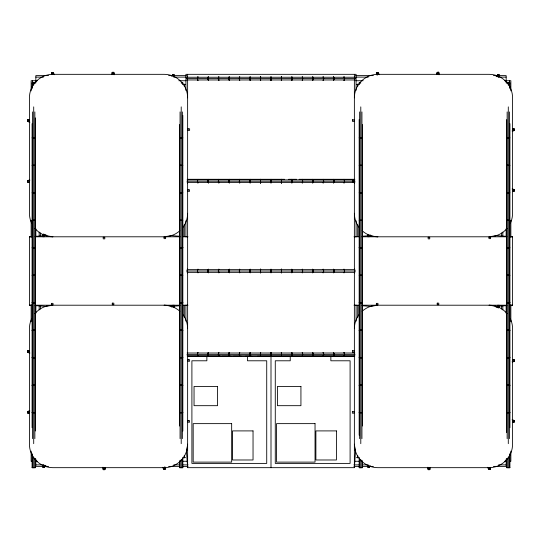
<?xml version="1.0" encoding="UTF-8"?>
<svg xmlns="http://www.w3.org/2000/svg" width="542" height="542" viewBox="0 0 542 542"><rect width="100%" height="100%" fill="white"/><g stroke="black" fill="none" stroke-linecap="round" stroke-linejoin="round"><path stroke-width="0.81" d="M260.736 79.959L260.58 80.528L260.58 76.679L260.736 77.242M260.634 182.573L260.58 183.135L260.58 179.287L260.58 183.135L260.736 182.573M260.736 272.362L260.58 272.924L260.58 269.076L260.736 269.638M260.634 353.011L260.58 352.449L260.58 356.297L260.58 352.449L260.736 353.011M270.925 78.604L271 76.679L271 80.528L270.925 78.604L260.506 78.604M270.925 181.211L271 179.287L271 183.135L270.925 181.211L260.506 181.211M270.925 271L271 269.076L271 272.924L270.925 271L260.506 271M270.925 354.373L271 352.449L271 356.297L270.925 354.373L260.506 354.373M281.264 79.959L281.42 80.528L281.42 76.679L281.264 77.242M281.366 182.573L281.42 183.135L281.42 179.287L281.42 183.135L281.264 182.573M281.264 272.362L281.42 272.924L281.42 269.076L281.264 269.638M281.366 353.011L281.42 352.449L281.42 356.297L281.42 352.449L281.264 353.011M249.937 78.604L250.16 76.679L249.801 78.604L250.16 80.528L249.937 78.604L260.356 78.604L260.58 76.679L260.634 77.242M249.937 181.211L250.16 179.287L249.801 181.211L250.16 183.135L249.937 181.211L260.356 181.211M249.937 271L250.16 269.076L249.801 271L250.16 272.924L249.937 271L260.356 271L260.58 272.924L260.634 272.362M249.937 354.373L250.16 352.449L249.801 354.373L250.16 356.297L249.937 354.373L260.356 354.373M260.356 271L260.58 269.076L260.634 269.638M281.366 79.959L281.42 80.528L281.42 76.679L281.366 77.242M281.366 272.362L281.42 272.924L281.42 269.076L281.366 269.638M292.063 78.604L291.84 80.528L292.199 78.604L291.84 76.679L292.063 78.604L281.644 78.604M292.063 181.211L291.84 183.135L292.199 181.211L291.84 179.287L292.063 181.211L281.644 181.211M292.063 271L291.84 272.924L292.199 271L291.84 269.076L292.063 271L281.644 271M292.063 354.373L291.84 356.297L292.199 354.373L291.84 352.449L292.063 354.373L281.644 354.373M111.848 74.654L112.289 72.594M114.071 74.776L113.84 72.255L112.269 72.255L111.943 73.041L113.054 74.159L113.84 73.834L113.861 72.682M103.197 469.318L103.217 468.166L104.003 467.841L105.121 468.959L104.789 469.745L103.217 469.745L102.987 467.224M103.976 469.535L105.114 469.013L105.209 467.346M436.791 74.654L436.886 72.98L438.024 72.465M439.013 74.776L438.783 72.255L437.997 71.93L436.879 73.041L437.997 74.159L438.783 73.834L438.803 72.682M428.139 469.318L428.16 468.166L428.946 467.841L430.057 468.959L429.731 469.745L428.16 469.745L427.929 467.224M429.711 469.406L430.152 467.346M187.241 446.581L186.475 451.425L187.627 467.671L354.373 467.671L355.525 451.425L354.759 446.581M239.374 78.604L239.733 76.679L239.259 78.604L239.733 80.528L239.374 78.604L249.801 78.604M239.374 181.211L239.733 179.287L239.259 181.211L239.733 183.135L239.374 181.211L249.801 181.211M239.374 271L239.733 269.076L239.259 271L239.733 272.924L239.374 271L249.801 271M239.374 354.373L239.733 352.449L239.259 354.373L239.733 356.297L239.374 354.373L249.801 354.373M302.626 78.604L302.267 80.528L302.741 78.604L302.267 76.679L302.626 78.604L292.199 78.604M302.626 181.211L302.267 183.135L302.741 181.211L302.267 179.287L302.626 181.211L292.199 181.211M302.626 271L302.267 272.924L302.741 271L302.267 269.076L302.626 271L292.199 271M302.626 354.373L302.267 356.297L302.741 354.373L302.267 352.449L302.626 354.373L292.199 354.373M260.634 79.959L260.58 80.528L260.356 78.604M51.775 74.003L51.375 73.414L52.669 72.526L54.024 74.505M162.966 467.394L164.389 469.474L163.989 468.884M165.689 468.586L164.809 466.723M376.311 73.414L377.191 75.277M378.011 73.116L377.611 72.526L379.034 74.606M490.225 467.997L490.625 468.586L489.331 469.474L487.976 467.495M187.627 80.528L186.915 78.604L187.627 76.679M187.627 272.924L186.915 271L187.627 269.076M354.373 80.528L355.085 78.604L354.373 76.679M354.373 272.924L355.085 271L354.373 269.076M29.356 122.268L27.581 121.144L28.211 119.701L28.929 120.012M29.356 353.147L27.581 352.022L28.211 350.579L28.929 350.891M512.644 188.853L514.419 189.978L513.789 191.421L513.071 191.109M512.644 419.732L514.419 420.856L513.789 422.299L513.071 421.988M29.417 179.958L27.588 180.892L28.069 182.39L28.834 182.146M29.417 410.843L27.588 411.771L28.069 413.268L28.834 413.024M513.166 128.976L513.931 128.732L514.412 130.229L512.583 131.157M513.166 359.854L513.931 359.61L514.412 361.108L512.583 362.042M43.184 236.319L42.628 235.242L43.678 233.941M171.651 75.778L173.176 74.417L171.685 76.253M42.662 235.716L43.712 234.415M44.851 234.259L43.8 235.56L42.628 235.242M44.322 236.163L45.372 234.862M44.884 235.987L45.934 234.693M43.184 467.197L42.628 466.12L43.678 464.819M42.662 466.594L43.712 465.293M171.685 307.138L172.735 305.837L173.955 306.826L174.395 306.284M44.851 465.138L43.8 466.438L42.628 466.12M45.372 465.747L43.888 467.583M44.356 467.516L45.934 465.571M496.066 76.429L498.112 74.417M496.628 76.253L497.644 74.484M497.149 76.862L498.2 75.562L499.372 75.88L498.816 74.803M370.315 234.862L369.265 236.163L368.045 235.174L367.605 235.716M498.288 76.707L499.338 75.406M498.322 77.181L499.372 75.88M496.066 307.307L497.116 306.013M496.628 307.138L497.678 305.837M497.149 307.741L498.2 306.44L499.372 306.758L498.816 305.681M370.315 465.747L368.824 467.583L370.349 466.222M498.288 307.585L499.338 306.284M498.322 308.059L499.372 306.758M114.166 73.102L113.021 73.624L111.943 72.98M439.101 73.102L437.963 73.624L436.886 72.98M102.899 468.898L104.037 468.376L105.114 469.013M427.834 468.898L428.979 468.376L430.057 469.013M187.627 352.449L187.119 353.011L260.417 353.011M354.373 183.135L354.881 182.573L281.583 182.573M29.905 180.147L27.872 180.459M512.095 130.974L514.128 130.663M29.905 411.026L27.872 411.337M512.095 361.853L514.128 361.541M27.811 121.598L28.299 121.455M513.701 189.666L514.189 189.524M27.811 352.476L28.299 352.334M513.701 420.545L514.189 420.402M32.08 82.879L35.332 82.879L32.08 82.879L32.08 88.705M182.837 84.545L182.837 82.879L181.211 83.034M359.163 84.545L359.163 82.879L360.789 82.723M509.92 82.879L506.668 82.879L509.92 82.879L509.92 88.705M32.08 453.518L32.08 467.671L35.332 467.671L35.332 458.512M32.08 467.671L35.332 467.671M179.592 461.012L179.592 467.671L182.837 467.671L182.837 457.678M179.592 467.671L182.837 467.671M359.163 457.678L359.163 467.671L362.408 467.671L362.408 461.012M359.163 467.671L362.408 467.671M506.668 458.512L506.668 467.671L509.92 467.671L509.92 453.518M506.668 467.671L509.92 467.671M164.917 236.671L171.38 235.648L179.504 236.217M52.14 305.329L45.684 306.352L35.122 305.607M489.86 236.671L496.316 235.648L506.878 236.393M377.083 305.329L370.62 306.352L362.496 305.783M31.87 305.376L29.431 305.207L29.431 236.793L31.87 236.624M35.122 236.393L45.684 235.648L52.947 236.793A23.516 23.516 0 0 1 34.925 228.385M354.373 236.793L359.244 236.447M362.496 236.217L367.374 235.872M368.994 235.763L377.889 236.793A23.516 23.516 0 0 1 362.158 230.763M173.006 306.237L164.111 305.207A23.516 23.516 0 0 1 179.842 311.237M174.626 306.128L179.504 305.783M182.756 305.553L187.627 305.207M506.878 305.607L496.316 306.352L489.053 305.207A23.516 23.516 0 0 1 507.075 313.615M510.13 305.376L512.569 305.207L512.569 236.793L510.13 236.624M48.536 75.609L35.847 75.609L35.847 82.912M168.65 75.609L172.878 75.609M174.571 75.609L186.414 75.609M355.586 75.609L373.35 75.609M493.464 75.609L506.153 75.609L506.153 82.912M35.847 77.113L43.462 77.113M173.725 77.113L186.414 77.113M355.586 77.113L368.275 77.113M498.538 77.113L506.153 77.113M187.119 77.242L260.417 77.242M260.526 77.242L270.946 77.242M271.054 77.242L281.474 77.242M281.583 77.242L354.881 77.242M186.915 78.604L239.259 78.604M271.075 78.604L281.494 78.604M302.741 78.604L355.085 78.604M187.119 79.959L260.417 79.959M260.526 79.959L270.946 79.959M271.054 79.959L281.474 79.959M281.583 79.959L354.881 79.959M37.54 80.738L31.145 80.738L31.145 90.887M178.799 80.738L186.414 80.738M355.586 80.738L363.201 80.738M504.46 80.738L510.855 80.738L510.855 90.887M183.027 84.369L185.567 84.369M356.433 84.369L358.973 84.369M284.631 179.287L187.627 179.287L187.119 179.856L260.417 179.856M288.635 179.287L296.65 179.287M299.055 179.287L354.373 179.287L354.881 179.856L281.583 179.856M260.526 179.856L270.946 179.856M271.054 179.856L281.474 179.856M186.915 181.211L239.259 181.211M271.075 181.211L281.494 181.211M302.741 181.211L355.085 181.211M260.417 182.573L187.119 182.573L187.627 183.135M260.526 182.573L270.946 182.573M271.054 182.573L281.474 182.573M29.431 236.793L31.951 236.793M35.311 236.793L164.111 236.793A23.516 23.516 0 0 0 179.842 230.763M164.951 236.793L180.066 236.793M182.586 236.793L187.972 236.793M354.028 236.793L359.414 236.793M361.934 236.793L489.053 236.793A23.516 23.516 0 0 0 507.075 228.385M489.893 236.793L506.689 236.793M510.049 236.793L512.569 236.793M187.119 269.638L260.417 269.638M260.526 269.638L270.946 269.638M271.054 269.638L281.474 269.638M281.583 269.638L354.881 269.638M186.915 271L239.259 271M271.075 271L281.494 271M302.741 271L355.085 271M187.119 272.362L260.417 272.362M260.526 272.362L270.946 272.362M271.054 272.362L281.474 272.362M281.583 272.362L354.881 272.362M29.431 305.207L31.951 305.207M35.311 305.207L52.107 305.207M180.066 305.207L52.947 305.207A23.516 23.516 0 0 0 34.925 313.615M182.586 305.207L187.972 305.207M354.028 305.207L359.414 305.207M361.934 305.207L377.049 305.207M506.689 305.207L377.889 305.207A23.516 23.516 0 0 0 362.158 311.237M510.049 305.207L512.569 305.207M260.526 353.011L270.946 353.011M271.054 353.011L281.474 353.011M281.583 353.011L354.881 353.011L354.373 352.449M186.915 354.373L239.259 354.373M271.075 354.373L281.494 354.373M302.741 354.373L355.085 354.373M260.417 355.735L187.119 355.735L187.627 356.297L220.492 356.297M260.526 355.735L270.946 355.735M271.054 355.735L281.474 355.735M281.583 355.735L354.881 355.735L354.373 356.297L257.369 356.297M222.098 356.297L230.919 356.297M233.324 356.297L241.339 356.297M245.35 356.297L251.759 356.297M187.288 356.514L354.712 356.514M183.027 457.631L185.567 457.631M356.433 457.631L358.973 457.631M32.52 461.262L31.145 461.262L31.145 451.113M35.847 461.262L37.54 461.262M182.18 461.262L187.261 461.262M354.739 461.262L359.82 461.262M504.46 461.262L506.153 461.262M509.48 461.262L510.855 461.262L510.855 451.113M35.847 464.887L43.462 464.887M173.725 464.887L179.646 464.887M182.18 464.887L188.101 464.887M353.899 464.887L359.82 464.887M362.354 464.887L368.275 464.887M498.538 464.887L506.153 464.887M48.536 466.391L35.847 466.391L35.847 459.088M168.65 466.391L179.646 466.391M182.18 466.391L188.101 466.391M353.899 466.391L359.82 466.391M362.354 466.391L367.429 466.391M369.122 466.391L373.35 466.391M493.464 466.391L506.153 466.391L506.153 459.088M360.789 83.034L359.163 82.879M181.211 82.723L182.837 82.879M182.756 236.447L187.627 236.793M354.373 305.207L359.244 305.553M512.102 188.968L514.419 189.978M27.581 121.144L29.898 122.153M512.102 419.847L514.419 420.856M27.581 352.022L29.898 353.032M378.079 72.642L379.502 74.715M487.441 467.285L488.857 469.358M53.143 72.642L54.559 74.715M162.498 467.285L163.921 469.358M369.298 467.516L368.045 466.052L367.605 466.594M174.395 75.406L174.429 75.88L173.257 75.562L172.702 74.484M510.855 220.262L510.855 237.172M510.855 304.828L510.855 321.738M509.92 123.691L509.92 427.699M509.48 80.738L509.439 87.763M509.439 111.923L509.439 438.627M509.439 454.46L509.439 467.787M508.294 82.723L508.294 85.216M508.294 106.876L508.294 443.674M508.294 457.001L508.294 467.834M507.143 111.923L507.143 438.627M507.143 458.627L507.143 467.787M506.668 119.525L506.668 432.692M506.153 228.717L506.153 236.332M506.153 305.668L506.153 313.283M502.827 232.105L502.827 236.332M502.827 305.668L502.827 309.895M501.452 232.945L501.452 236.332M501.452 305.668L501.452 309.055M362.408 124.525L362.408 426.032M361.934 111.923L361.934 438.627M361.934 460.287L361.934 467.787M360.789 106.876L360.789 443.674M360.789 459.501L360.789 467.834M359.637 111.923L359.637 438.627M359.637 458.627L359.637 467.787M359.163 119.525L359.163 435.192M359.075 227.03L359.075 236.332M359.075 305.668L359.075 314.97M357.7 84.118L357.7 86.659M357.7 224.49L357.7 236.332M357.7 305.668L357.7 317.51M357.7 455.341L357.7 457.882M356.08 90.406L356.08 74.329L185.92 74.329L185.92 90.406M356.08 220.716L356.08 236.793M356.08 305.207L356.08 321.182M354.373 74.329L354.373 77.174M354.373 80.236L354.373 269.489M354.373 272.023L354.373 467.671M330.857 356.514L330.857 360.789L350.098 360.789L350.098 463.396L275.275 463.396L275.275 360.789L290.241 360.789L290.241 356.514M271 356.514L271 467.671M247.484 356.514L247.484 360.789L266.725 360.789L266.725 463.396L191.902 463.396L191.902 360.789L206.868 360.789L206.868 356.514M187.627 74.329L187.627 77.174M187.627 80.236L187.627 269.489M187.627 272.023L187.627 467.671M185.92 220.716L185.92 236.793M185.92 305.207L185.92 321.182M184.3 84.118L184.3 86.659M184.3 224.49L184.3 236.332M184.3 305.668L184.3 317.51M184.3 455.341L184.3 457.882M182.925 227.03L182.925 236.332M182.925 305.668L182.925 314.97M182.837 115.358L182.837 431.026M182.363 111.923L182.363 438.627M182.363 458.627L182.363 467.787M181.211 106.876L181.211 443.674M181.211 459.501L181.211 467.834M180.066 111.923L180.066 438.627M180.066 460.287L180.066 467.787M179.592 124.525L179.592 426.032M40.548 232.945L40.548 236.332M40.548 305.668L40.548 309.055M39.173 232.105L39.173 236.332M39.173 305.668L39.173 309.895M35.847 228.717L35.847 236.332M35.847 305.668L35.847 313.283M35.332 117.858L35.332 431.026M34.857 111.923L34.857 438.627M34.857 458.627L34.857 467.787M33.706 82.723L33.706 85.216M33.706 106.876L33.706 443.674M33.706 457.001L33.706 467.834M32.52 80.738L32.561 87.763M32.561 111.923L32.561 438.627M32.561 454.46L32.561 467.787M32.08 123.691L32.08 427.699M31.145 220.262L31.145 237.172M31.145 304.828L31.145 321.738M354.373 97.838A23.516 23.516 0 0 1 377.889 74.329L489.053 74.329A23.516 23.516 0 0 1 512.569 97.838L512.569 213.277A23.516 23.516 0 0 1 510.191 223.589M358.865 227.105A23.516 23.516 0 0 1 354.373 213.277M187.627 97.838A23.516 23.516 0 0 0 164.111 74.329L52.947 74.329A23.516 23.516 0 0 0 29.431 97.838L29.431 213.277A23.516 23.516 0 0 0 31.809 223.589M187.627 213.277A23.516 23.516 0 0 1 183.135 227.105M354.373 328.723A23.516 23.516 0 0 1 358.865 314.895M510.191 318.411A23.516 23.516 0 0 1 512.569 328.723L512.569 444.162A23.516 23.516 0 0 1 489.053 467.671L377.889 467.671A23.516 23.516 0 0 1 354.373 444.162M31.809 318.411A23.516 23.516 0 0 0 29.431 328.723L29.431 444.162A23.516 23.516 0 0 0 52.947 467.671L164.111 467.671A23.516 23.516 0 0 0 187.627 444.162M183.135 314.895A23.516 23.516 0 0 1 187.627 328.723M228.975 77.242L229.313 80.528L228.744 78.604L229.313 76.679L228.975 77.242M228.975 179.856L229.313 183.135L228.744 181.211L229.313 179.287L228.975 179.856M228.975 269.638L229.313 272.924L228.744 271L229.313 269.076L228.975 269.638M228.975 353.011L229.313 356.297L228.744 354.373L229.313 352.449L228.975 353.011M313.161 78.604L312.687 80.528L313.256 78.604L312.687 76.679L313.161 78.604M313.161 181.211L312.687 183.135L313.256 181.211L312.687 179.287L313.161 181.211M313.161 271L312.687 272.924L313.256 271L312.687 269.076L313.161 271M313.161 354.373L312.687 356.297L313.256 354.373L312.687 352.449L313.161 354.373M218.487 77.242L218.893 80.528L218.25 78.604L218.893 76.679L218.487 77.242M218.487 179.856L218.893 183.135L218.25 181.211L218.893 179.287L218.487 179.856M218.487 269.638L218.893 272.924L218.25 271L218.893 269.076L218.487 269.638M218.487 353.011L218.893 356.297L218.25 354.373L218.893 352.449L218.487 353.011M323.682 78.604L323.107 80.528L323.75 78.604L323.107 76.679L323.682 78.604M323.682 181.211L323.107 183.135L323.75 181.211L323.107 179.287L323.682 181.211M323.682 271L323.107 272.924L323.75 271L323.107 269.076L323.682 271M323.682 354.373L323.107 356.297L323.75 354.373L323.107 352.449L323.682 354.373M208.013 77.242L207.83 78.604L208.474 80.528L207.782 78.604L208.474 76.679L207.979 77.242M208.013 179.856L207.83 181.211L208.474 183.135L207.782 181.211L208.474 179.287L207.979 179.856M208.013 269.638L207.83 271L208.474 272.924L207.782 271L208.474 269.076L207.979 269.638M208.013 353.011L207.83 354.373L208.474 356.297L207.782 354.373L208.474 352.449L207.979 353.011M334.17 78.604L333.526 80.528L334.218 78.604L333.526 76.679L334.17 78.604M334.17 181.211L333.526 183.135L334.218 181.211L333.526 179.287L334.17 181.211M334.17 271L333.526 272.924L334.218 271L333.526 269.076L334.17 271M334.17 354.373L333.526 356.297L334.218 354.373L333.526 352.449L334.17 354.373M197.559 77.242L197.545 79.959L198.047 80.528L197.356 78.604L198.047 76.679L197.545 77.242M197.559 179.856L197.545 182.573L198.047 183.135L197.356 181.211L198.047 179.287L197.545 179.856M197.559 269.638L197.545 272.362L198.047 272.924L197.356 271L198.047 269.076L197.545 269.638M197.559 353.011L197.545 355.735L198.047 356.297L197.356 354.373L198.047 352.449L197.545 353.011M344.644 78.604L343.953 80.528L344.665 78.604L343.953 76.679L344.644 78.604M344.644 181.211L343.953 183.135L344.665 181.211L343.953 179.287L344.644 181.211M344.644 271L343.953 272.924L344.665 271L343.953 269.076L344.644 271M344.644 354.373L343.953 356.297L344.665 354.373L343.953 352.449L344.644 354.373M27.473 119.789L27.473 121.361L29.044 121.361L29.044 119.789L27.473 119.789M51.436 72.479L51.436 74.051L53.008 74.051L53.008 72.479L51.436 72.479M27.425 180.737L27.425 182.308L28.997 182.308L28.997 180.737L27.425 180.737M42.71 235.153L42.71 236.725L44.281 236.725L44.281 235.153L42.71 235.153M27.473 350.667L27.473 352.239L29.044 352.239L29.044 350.667L27.473 350.667M51.436 303.357L51.436 304.929L53.008 304.929L53.008 303.357L51.436 303.357M27.425 411.615L27.425 413.187L28.997 413.187L28.997 411.615L27.425 411.615M103.217 237.288L103.217 238.859L104.789 238.859L104.789 237.288L103.217 237.288M172.776 74.396L172.776 75.968L174.355 75.968L174.355 74.396L172.776 74.396M42.71 466.032L42.71 467.604L44.281 467.604L44.281 466.032L42.71 466.032M112.269 303.141L112.269 304.712L113.84 304.712L113.84 303.141L112.269 303.141M188.06 128.813L188.06 130.385L189.632 130.385L189.632 128.813L188.06 128.813M164.05 237.071L164.05 238.643L165.622 238.643L165.622 237.071L164.05 237.071M188.02 189.761L188.02 191.333L189.592 191.333L189.592 189.761L188.02 189.761M172.776 305.275L172.776 306.847L174.355 306.847L174.355 305.275L172.776 305.275M188.06 359.692L188.06 361.263L189.632 361.263L189.632 359.692L188.06 359.692M164.05 467.949L164.05 469.521L165.622 469.521L165.622 467.949L164.05 467.949M188.02 420.639L188.02 422.211L189.592 422.211L189.592 420.639L188.02 420.639M352.408 119.789L352.408 121.361L353.98 121.361L353.98 119.789L352.408 119.789M376.378 72.479L376.378 74.051L377.95 74.051L377.95 72.479L376.378 72.479M352.368 180.737L352.368 182.308L353.94 182.308L353.94 180.737L352.368 180.737M367.645 235.153L367.645 236.725L369.224 236.725L369.224 235.153L367.645 235.153M352.408 350.667L352.408 352.239L353.98 352.239L353.98 350.667L352.408 350.667M376.378 303.357L376.378 304.929L377.95 304.929L377.95 303.357L376.378 303.357M352.368 411.615L352.368 413.187L353.94 413.187L353.94 411.615L352.368 411.615M428.16 237.288L428.16 238.859L429.731 238.859L429.731 237.288L428.16 237.288M497.719 74.396L497.719 75.968L499.29 75.968L499.29 74.396L497.719 74.396M367.645 466.032L367.645 467.604L369.224 467.604L369.224 466.032L367.645 466.032M437.211 303.141L437.211 304.712L438.783 304.712L438.783 303.141L437.211 303.141M513.003 128.813L513.003 130.385L514.575 130.385L514.575 128.813L513.003 128.813M488.992 237.071L488.992 238.643L490.564 238.643L490.564 237.071L488.992 237.071M512.956 189.761L512.956 191.333L514.527 191.333L514.527 189.761L512.956 189.761M497.719 305.275L497.719 306.847L499.29 306.847L499.29 305.275L497.719 305.275M513.003 359.692L513.003 361.263L514.575 361.263L514.575 359.692L513.003 359.692M488.992 467.949L488.992 469.521L490.564 469.521L490.564 467.949L488.992 467.949M512.956 420.639L512.956 422.211L514.527 422.211L514.527 420.639L512.956 420.639M32.561 137.743L32.08 137.851L35.332 137.851L32.561 137.743M180.066 137.743L179.592 137.851L182.837 137.851L180.066 137.743M359.637 137.743L359.163 137.851L362.408 137.851L359.637 137.743M507.143 137.743L506.668 137.851L509.92 137.851L507.143 137.743M35.332 412.706L32.08 412.706L35.332 412.706M182.837 412.706L179.592 412.706L182.837 412.706M359.637 412.597L359.163 412.706L362.408 412.706L359.163 412.706L359.637 412.611M507.143 412.597L506.668 412.706L509.92 412.706L506.668 412.706L507.143 412.611M32.561 165.235L32.08 165.33L35.332 165.33L32.561 165.256M180.066 165.235L179.592 165.33L182.837 165.33L180.066 165.256M359.637 165.235L359.163 165.33L362.408 165.33L359.637 165.256M507.143 165.235L506.668 165.33L509.92 165.33L507.143 165.256M35.332 385.22L32.08 385.22L35.332 385.22M182.837 385.22L179.592 385.22L182.837 385.22M359.637 385.125L359.163 385.22L362.408 385.22L359.163 385.22L359.637 385.138M507.143 385.125L506.668 385.22L509.92 385.22L506.668 385.22L507.143 385.138M32.561 192.742L32.08 192.817L35.332 192.817L32.561 192.762M180.066 192.742L179.592 192.817L182.837 192.817L180.066 192.762M359.637 192.742L359.163 192.817L362.408 192.817L359.637 192.762M507.143 192.742L506.668 192.817L509.92 192.817L507.143 192.762M35.332 357.734L32.08 357.734L35.332 357.734M182.837 357.734L179.592 357.734L182.837 357.734M359.637 357.652L359.163 357.734L362.408 357.734L359.163 357.734L359.637 357.673M507.143 357.652L506.668 357.734L509.92 357.734L506.668 357.734L507.143 357.673M32.561 220.242L32.08 220.303L35.332 220.303L32.561 220.269M180.066 220.242L179.592 220.303L182.837 220.303L180.066 220.269M359.637 220.242L359.163 220.303L362.408 220.303L359.637 220.269M507.143 220.242L506.668 220.303L509.92 220.303L507.143 220.269M35.332 330.247L32.08 330.247L35.332 330.247M182.837 330.247L179.592 330.247L182.837 330.247M359.637 330.186L359.163 330.247L362.408 330.247L359.163 330.247L359.637 330.207M507.143 330.186L506.668 330.247L509.92 330.247L506.668 330.247L507.143 330.207M32.561 247.755L32.08 247.789L35.332 247.789L32.561 247.755M180.066 247.755L179.592 247.789L182.837 247.789L180.066 247.755M359.637 247.755L359.163 247.789L362.408 247.789L359.637 247.755M507.143 247.755L506.668 247.789L509.92 247.789L507.143 247.755M35.332 302.761L32.08 302.761L35.332 302.761M182.837 302.761L179.592 302.761L182.837 302.761M359.637 302.727L359.163 302.761L362.408 302.761L359.163 302.761L359.637 302.775M507.143 302.727L506.668 302.761L509.92 302.761L506.668 302.761L507.143 302.775M35.332 247.789L34.857 247.802L35.332 247.789M182.837 247.789L182.363 247.802L182.837 247.789M359.637 247.775L359.163 247.789L359.637 247.802M507.143 247.775L506.668 247.789L507.143 247.802M32.561 275.261L32.08 275.275L35.332 275.275L32.561 275.261M180.066 275.261L179.592 275.275L182.837 275.275L180.066 275.261M359.637 275.261L359.163 275.275L362.408 275.275L359.637 275.261M507.143 275.261L506.668 275.275L509.92 275.275L507.143 275.261M217.559 386.439L194.043 386.439L194.043 405.68L217.559 405.68L217.559 386.439M300.932 386.439L277.416 386.439L277.416 405.68L300.932 405.68L300.932 386.439M231.664 423.634L193.182 423.634L193.182 462.116L231.664 462.116L231.664 423.634M315.038 423.634L276.555 423.634L276.555 462.116L315.038 462.116L315.038 423.634M253.039 430.904L232.518 430.904L232.518 459.982L253.039 459.982L253.039 430.904M336.413 430.904L315.891 430.904L315.891 459.982L336.413 459.982L336.413 430.904"/></g></svg>
